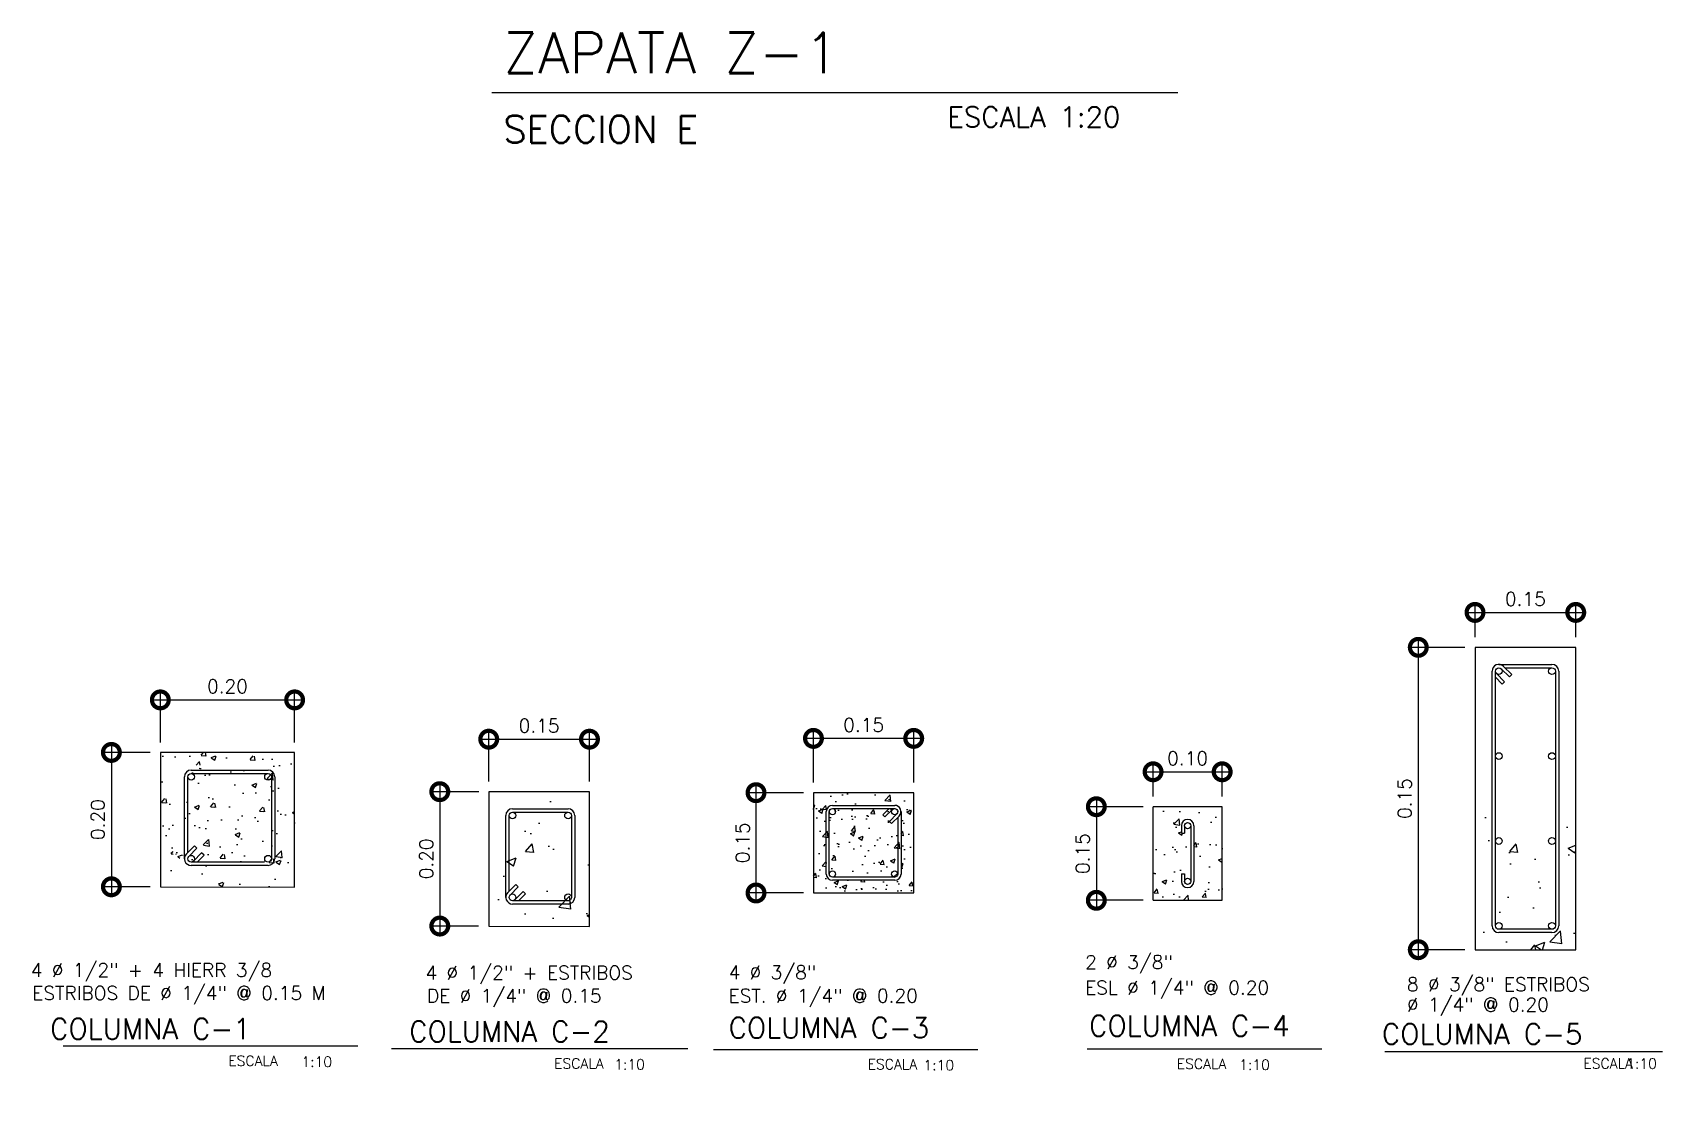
# Model space of a CAD drawing. Header units: inches. Extents: x -9 to 337, y -247 to 209.
# Drawn here: x 120.747 to 123.175, y -58.661 to -57.079 of the extents above; entities that cross this region are included whole.
import ezdxf

# ---------------------------------------------------------------- set-up
doc = ezdxf.new("R2010")
doc.units = ezdxf.units.IN
doc.header["$MEASUREMENT"] = 0
doc.header["$PDMODE"] = 34
doc.linetypes.add('HIDDEN2', pattern=[0.1875, 0.125, -0.0625])
for name, color, linetype in [('A_MUEBLES', 1, 'Continuous'), ('A_TEXTOS', 4, 'Continuous'), ('COL', 6, 'Continuous'), ('COTAS', 1, 'Continuous'), ('DE_COTAS', 1, 'Continuous'), ('DE_DETALLES', 4, 'Continuous'), ('DE_TEXTOS', 4, 'Continuous'), ('E_HATCH', 8, 'Continuous'), ('hatch', 167, 'Continuous')]:
    doc.layers.add(name, color=color, linetype=linetype)
doc.styles.add('NT_10', font='romans.shx', dxfattribs={"height": 0.0203})
doc.styles.add('NT_20', font='romans.shx', dxfattribs={"height": 0.0403})
doc.dimstyles.new('DD_10 G', dxfattribs={"dimtxt": 0.0203, "dimasz": 0.05, "dimexe": 0.015, "dimexo": 0.015, "dimgap": 0.01, "dimtad": 1, "dimzin": 0, "dimdsep": 46, "dimtxsty": 'NT_10', "dimblk": 'DOTSMALL', "dimcen": 0.09, "dimdle": 0.015, "dimclrd": 1, "dimclre": 1, "dimclrt": 2, "dimadec": 0, "dimazin": 0, "dimtfac": 1, "dimtofl": 0, "dimtmove": 2, "dimatfit": 3, "dimldrblk": 'COT2', "dimfxl": 1, "dimtolj": 1, "dimtzin": 0, "dimarcsym": 0})
pattern_1 = [(50, (-351.051536, 14.791045), (0.071726018, -0.0062752135), [0.0075, -0.0825]), (355, (-351.051536, 14.791045), (-0.013875133, 0.075219213), [0.006, -0.066]), (100.4514, (-351.04556, 14.79052), (0.057850938, 0.068943954), [0.006374019, -0.070114211]), (46.1842, (-351.05154, 14.811045), (0.106724105, -0.016551901), [0.01125, -0.12375]), (96.6356, (-351.04264, 14.80967), (0.09346627, 0.097411787), [0.00956103, -0.1051713]), (351.1842, (-351.05154, 14.81104), (0.093466195, 0.09741186), [0.009, -0.099]), (21, (-351.041536, 14.806045), (0.059690705, -0.040261889), [0.0075, -0.0825]), (326, (-351.041536, 14.806045), (0.024331533, 0.072515005), [0.006, -0.066]), (71.4514, (-351.03656, 14.80269), (0.084022263, 0.03225305), [0.006374019, -0.070114211]), (37.5, (-351.051536, 14.791045), (0.0012159855, 0.0332893854), [0, -0.0652, 0, -0.067, 0, -0.06625]), (7.5, (-351.051536, 14.791045), (0.0263069537, 0.0394411712), [0, -0.0382, 0, -0.0637, 0, -0.02525]), (327.5, (-351.073836, 14.791045), (0.0533822436, -0.0022554872), [0, -0.025, 0, -0.078, 0, -0.1035]), (317.5, (-351.083836, 14.791045), (0.058318617, 0.0100104982), [0, -0.0325, 0, -0.0518, 0, -0.0735])]
pattern_2 = [(50, (-276.84343, -152.68202), (0.143452037, -0.012550427), [0.015, -0.165]), (355, (-276.84343, -152.68202), (-0.027750267, 0.150438427), [0.012, -0.132]), (100.4514, (-276.83147, -152.68306), (0.115701876, 0.13788791), [0.01274804, -0.14022842]), (46.1842, (-276.84343, -152.64202), (0.21344821, -0.0331038), [0.0225, -0.2475]), (96.6356, (-276.82564, -152.64478), (0.18693254, 0.19482357), [0.01912206, -0.2103426]), (351.1842, (-276.84343, -152.64202), (0.18693239, 0.19482372), [0.018, -0.198]), (21, (-276.82343, -152.65202), (0.11938141, -0.080523778), [0.015, -0.165]), (326, (-276.82343, -152.65202), (0.048663066, 0.14503001), [0.012, -0.132]), (71.4514, (-276.81348, -152.65873), (0.168044526, 0.0645061), [0.01274804, -0.14022842]), (37.5, (-276.84343, -152.682017), (0.002431971, 0.066578771), [0, -0.1304, 0, -0.134, 0, -0.1325]), (7.5, (-276.84343, -152.68202), (0.052613907, 0.078882342), [0, -0.0764, 0, -0.1274, 0, -0.0505]), (327.5, (-276.88803, -152.682017), (0.106764487, -0.004510974), [0, -0.05, 0, -0.156, 0, -0.207]), (317.5, (-276.90803, -152.68202), (0.116637234, 0.020020996), [0, -0.065, 0, -0.1036, 0, -0.147])]

# ---------------------------------------------------------------- blocks, each defined once
blk = doc.blocks.new('_DotSmall')
at = {"color": 0, "linetype": 'ByBlock', "const_width": 0.5}
blk.add_lwpolyline([(-0.0625, 0, 1), (0.0625, 0, 1)], format="xyb", close=True, dxfattribs=at)
blk = doc.blocks.new('*D299')
at = {"layer": 'DE_COTAS', "color": 1, "lineweight": -2, "transparency": 16777216}
for p, q in [((120.9225, -58.1502), (120.8496, -58.1502)), ((120.8646, -58.1352), (120.8646, -58.3652)), ((120.9224, -58.3502), (120.8496, -58.3502))]:
    blk.add_line(p, q, dxfattribs=at)
at = {"layer": 'DEFPOINTS', "color": 0, "transparency": 16777216}
for p in [(120.9375, -58.1502), (120.8646, -58.3502), (120.9374, -58.3502)]:
    blk.add_point(p, dxfattribs=at)
at = {"layer": 'DE_COTAS', "color": 1, "lineweight": -2, "transparency": 16777216, "xscale": 0.05, "yscale": 0.05, "zscale": 0.05}
for p, rotation in [((120.8646, -58.1502), 90), ((120.8646, -58.3502), 270)]:
    blk.add_blockref('_DotSmall', p, dxfattribs=dict(at, rotation=rotation))
at = {"layer": 'DE_COTAS', "color": 2, "transparency": 16777216, "insert": (120.8444, -58.2502), "char_height": 0.0203, "attachment_point": 5, "rotation": 90, "style": 'NT_10'}
blk.add_mtext('\\A1;0.20', dxfattribs=at)
blk = doc.blocks.new('COT2')
at = {"color": 9, "linetype": 'ByBlock'}
blk.add_line((-0.5, -0.5), (0.5, 0.5), dxfattribs=at)
blk.add_line((-1.164, 0), (1.164, 0))
blk = doc.blocks.new('*D300')
at = {"layer": 'DE_COTAS', "color": 1, "lineweight": -2, "transparency": 16777216}
for p, q in [((120.9375, -58.1352), (120.9375, -58.057)), ((121.1375, -58.1352), (121.1375, -58.057)), ((120.9225, -58.072), (121.1525, -58.072))]:
    blk.add_line(p, q, dxfattribs=at)
at = {"layer": 'DEFPOINTS', "color": 0, "transparency": 16777216}
for p in [(121.1375, -58.072), (120.9375, -58.1502), (121.1375, -58.1502)]:
    blk.add_point(p, dxfattribs=at)
at = {"layer": 'DE_COTAS', "color": 1, "lineweight": -2, "transparency": 16777216, "xscale": 0.05, "yscale": 0.05, "zscale": 0.05, "rotation": 180}
blk.add_blockref('_DotSmall', (120.9375, -58.072), dxfattribs=at)
at = {"layer": 'DE_COTAS', "color": 1, "lineweight": -2, "transparency": 16777216, "xscale": 0.05, "yscale": 0.05, "zscale": 0.05}
blk.add_blockref('_DotSmall', (121.1375, -58.072), dxfattribs=at)
at = {"layer": 'DE_COTAS', "color": 2, "transparency": 16777216, "insert": (121.0375, -58.0519), "char_height": 0.0203, "attachment_point": 5, "style": 'NT_10'}
blk.add_mtext('\\A1;0.20', dxfattribs=at)
blk = doc.blocks.new('*D301')
at = {"layer": 'COTAS', "color": 1, "linetype": 'Continuous', "lineweight": -2, "transparency": 16777216}
for p, q in [((122.0745, -58.1293), (121.8952, -58.1293)), ((121.9102, -58.1951), (121.9102, -58.1143)), ((122.0595, -58.1951), (122.0595, -58.1143))]:
    blk.add_line(p, q, dxfattribs=at)
at = {"layer": 'DEFPOINTS', "color": 0, "linetype": 'Continuous', "transparency": 16777216}
for p in [(121.9102, -58.1293), (121.9102, -58.2101), (122.0595, -58.2101)]:
    blk.add_point(p, dxfattribs=at)
at = {"layer": 'COTAS', "color": 1, "linetype": 'Continuous', "lineweight": -2, "transparency": 16777216, "xscale": 0.05, "yscale": 0.05, "zscale": 0.05, "rotation": 180}
blk.add_blockref('_DotSmall', (121.9102, -58.1293), dxfattribs=at)
at = {"layer": 'COTAS', "color": 1, "linetype": 'Continuous', "lineweight": -2, "transparency": 16777216, "xscale": 0.05, "yscale": 0.05, "zscale": 0.05}
blk.add_blockref('_DotSmall', (122.0595, -58.1293), dxfattribs=at)
at = {"layer": 'COTAS', "color": 2, "linetype": 'Continuous', "transparency": 16777216, "insert": (121.9849, -58.1092), "char_height": 0.0203, "attachment_point": 5, "style": 'NT_10'}
blk.add_mtext('\\A1;0.15', dxfattribs=at)
blk = doc.blocks.new('*D302')
at = {"layer": 'COTAS', "color": 1, "linetype": 'Continuous', "lineweight": -2, "transparency": 16777216}
for p, q in [((121.8247, -58.3744), (121.8247, -58.1951)), ((121.8952, -58.2101), (121.8097, -58.2101)), ((121.8952, -58.3594), (121.8097, -58.3594))]:
    blk.add_line(p, q, dxfattribs=at)
at = {"layer": 'DEFPOINTS', "color": 0, "linetype": 'Continuous', "transparency": 16777216}
for p in [(121.8247, -58.2101), (121.9102, -58.2101), (121.9102, -58.3594)]:
    blk.add_point(p, dxfattribs=at)
at = {"layer": 'COTAS', "color": 1, "linetype": 'Continuous', "lineweight": -2, "transparency": 16777216, "xscale": 0.05, "yscale": 0.05, "zscale": 0.05}
for p, rotation in [((121.8247, -58.2101), 90), ((121.8247, -58.3594), 270)]:
    blk.add_blockref('_DotSmall', p, dxfattribs=dict(at, rotation=rotation))
at = {"layer": 'COTAS', "color": 2, "linetype": 'Continuous', "transparency": 16777216, "insert": (121.8046, -58.2847), "char_height": 0.0203, "attachment_point": 5, "rotation": 90, "style": 'NT_10'}
blk.add_mtext('\\A1;0.15', dxfattribs=at)
blk = doc.blocks.new('*D303')
at = {"layer": 'COTAS', "color": 1, "linetype": 'Continuous', "lineweight": -2, "transparency": 16777216}
for p, q in [((122.401, -58.231), (122.3165, -58.231)), ((122.3315, -58.216), (122.3315, -58.3853)), ((122.401, -58.3703), (122.3165, -58.3703))]:
    blk.add_line(p, q, dxfattribs=at)
at = {"layer": 'DEFPOINTS', "color": 0, "linetype": 'Continuous', "transparency": 16777216}
for p in [(122.416, -58.231), (122.3315, -58.3703), (122.416, -58.3703)]:
    blk.add_point(p, dxfattribs=at)
at = {"layer": 'COTAS', "color": 1, "linetype": 'Continuous', "lineweight": -2, "transparency": 16777216, "xscale": 0.05, "yscale": 0.05, "zscale": 0.05}
for p, rotation in [((122.3315, -58.231), 90), ((122.3315, -58.3703), 270)]:
    blk.add_blockref('_DotSmall', p, dxfattribs=dict(at, rotation=rotation))
at = {"layer": 'COTAS', "color": 2, "linetype": 'Continuous', "transparency": 16777216, "insert": (122.3113, -58.3007), "char_height": 0.0203, "attachment_point": 5, "rotation": 90, "style": 'NT_10'}
blk.add_mtext('\\A1;0.15', dxfattribs=at)
blk = doc.blocks.new('*D304')
at = {"layer": 'COTAS', "color": 1, "linetype": 'Continuous', "lineweight": -2, "transparency": 16777216}
for p, q in [((122.401, -58.179), (122.5339, -58.179)), ((122.416, -58.216), (122.416, -58.164)), ((122.5189, -58.216), (122.5189, -58.164))]:
    blk.add_line(p, q, dxfattribs=at)
at = {"layer": 'DEFPOINTS', "color": 0, "linetype": 'Continuous', "transparency": 16777216}
for p in [(122.5189, -58.179), (122.416, -58.231), (122.5189, -58.231)]:
    blk.add_point(p, dxfattribs=at)
at = {"layer": 'COTAS', "color": 1, "linetype": 'Continuous', "lineweight": -2, "transparency": 16777216, "xscale": 0.05, "yscale": 0.05, "zscale": 0.05, "rotation": 180}
blk.add_blockref('_DotSmall', (122.416, -58.179), dxfattribs=at)
at = {"layer": 'COTAS', "color": 1, "linetype": 'Continuous', "lineweight": -2, "transparency": 16777216, "xscale": 0.05, "yscale": 0.05, "zscale": 0.05}
blk.add_blockref('_DotSmall', (122.5189, -58.179), dxfattribs=at)
at = {"layer": 'COTAS', "color": 2, "linetype": 'Continuous', "transparency": 16777216, "insert": (122.4674, -58.1588), "char_height": 0.0203, "attachment_point": 5, "style": 'NT_10'}
blk.add_mtext('\\A1;0.10', dxfattribs=at)
blk = doc.blocks.new('*D311')
at = {"layer": 'DE_COTAS', "color": 1, "lineweight": -2, "transparency": 16777216}
for p, q in [((121.3537, -58.1936), (121.3537, -58.4236)), ((121.4116, -58.2086), (121.3387, -58.2086)), ((121.4115, -58.4086), (121.3387, -58.4086))]:
    blk.add_line(p, q, dxfattribs=at)
at = {"layer": 'DEFPOINTS', "color": 0, "transparency": 16777216}
for p in [(121.4266, -58.2086), (121.3537, -58.4086), (121.4265, -58.4086)]:
    blk.add_point(p, dxfattribs=at)
at = {"layer": 'DE_COTAS', "color": 1, "lineweight": -2, "transparency": 16777216, "xscale": 0.05, "yscale": 0.05, "zscale": 0.05}
for p, rotation in [((121.3537, -58.2086), 90), ((121.3537, -58.4086), 270)]:
    blk.add_blockref('_DotSmall', p, dxfattribs=dict(at, rotation=rotation))
at = {"layer": 'DE_COTAS', "color": 2, "transparency": 16777216, "insert": (121.3335, -58.3086), "char_height": 0.0203, "attachment_point": 5, "rotation": 90, "style": 'NT_10'}
blk.add_mtext('\\A1;0.20', dxfattribs=at)
blk = doc.blocks.new('*D312')
at = {"layer": 'DE_COTAS', "color": 1, "lineweight": -2, "transparency": 16777216}
for p, q in [((121.4116, -58.1305), (121.5916, -58.1305)), ((121.4266, -58.1936), (121.4266, -58.1155)), ((121.5766, -58.1936), (121.5766, -58.1155))]:
    blk.add_line(p, q, dxfattribs=at)
at = {"layer": 'DEFPOINTS', "color": 0, "transparency": 16777216}
for p in [(121.5766, -58.1305), (121.4266, -58.2086), (121.5766, -58.2086)]:
    blk.add_point(p, dxfattribs=at)
at = {"layer": 'DE_COTAS', "color": 1, "lineweight": -2, "transparency": 16777216, "xscale": 0.05, "yscale": 0.05, "zscale": 0.05, "rotation": 180}
blk.add_blockref('_DotSmall', (121.4266, -58.1305), dxfattribs=at)
at = {"layer": 'DE_COTAS', "color": 1, "lineweight": -2, "transparency": 16777216, "xscale": 0.05, "yscale": 0.05, "zscale": 0.05}
blk.add_blockref('_DotSmall', (121.5766, -58.1305), dxfattribs=at)
at = {"layer": 'DE_COTAS', "color": 2, "transparency": 16777216, "insert": (121.5016, -58.1103), "char_height": 0.0203, "attachment_point": 5, "style": 'NT_10'}
blk.add_mtext('\\A1;0.15', dxfattribs=at)
blk = doc.blocks.new('*D318')
at = {"layer": 'COTAS', "color": 1, "linetype": 'Continuous', "lineweight": -2, "transparency": 16777216}
for p, q in [((122.8955, -57.9788), (122.8955, -57.9268)), ((123.0455, -57.9788), (123.0455, -57.9268)), ((122.8805, -57.9418), (123.0605, -57.9418))]:
    blk.add_line(p, q, dxfattribs=at)
at = {"layer": 'DEFPOINTS', "color": 0, "linetype": 'Continuous', "transparency": 16777216}
for p in [(123.0455, -57.9418), (122.8955, -57.9938), (123.0455, -57.9938)]:
    blk.add_point(p, dxfattribs=at)
at = {"layer": 'COTAS', "color": 1, "linetype": 'Continuous', "lineweight": -2, "transparency": 16777216, "xscale": 0.05, "yscale": 0.05, "zscale": 0.05, "rotation": 180}
blk.add_blockref('_DotSmall', (122.8955, -57.9418), dxfattribs=at)
at = {"layer": 'COTAS', "color": 1, "linetype": 'Continuous', "lineweight": -2, "transparency": 16777216, "xscale": 0.05, "yscale": 0.05, "zscale": 0.05}
blk.add_blockref('_DotSmall', (123.0455, -57.9418), dxfattribs=at)
at = {"layer": 'COTAS', "color": 2, "linetype": 'Continuous', "transparency": 16777216, "insert": (122.9705, -57.9217), "char_height": 0.0203, "attachment_point": 5, "style": 'NT_10'}
blk.add_mtext('\\A1;0.15', dxfattribs=at)
blk = doc.blocks.new('*D319')
at = {"layer": 'COTAS', "color": 1, "linetype": 'Continuous', "lineweight": -2, "transparency": 16777216}
for p, q in [((122.811, -57.9788), (122.811, -58.4588)), ((122.8805, -57.9938), (122.796, -57.9938)), ((122.8805, -58.4438), (122.796, -58.4438))]:
    blk.add_line(p, q, dxfattribs=at)
at = {"layer": 'DEFPOINTS', "color": 0, "linetype": 'Continuous', "transparency": 16777216}
for p in [(122.8955, -57.9938), (122.811, -58.4438), (122.8955, -58.4438)]:
    blk.add_point(p, dxfattribs=at)
at = {"layer": 'COTAS', "color": 1, "linetype": 'Continuous', "lineweight": -2, "transparency": 16777216, "xscale": 0.05, "yscale": 0.05, "zscale": 0.05}
for p, rotation in [((122.811, -57.9938), 90), ((122.811, -58.4438), 270)]:
    blk.add_blockref('_DotSmall', p, dxfattribs=dict(at, rotation=rotation))
at = {"layer": 'COTAS', "color": 2, "linetype": 'Continuous', "transparency": 16777216, "insert": (122.7908, -58.2188), "char_height": 0.0203, "attachment_point": 5, "rotation": 90, "style": 'NT_10'}
blk.add_mtext('\\A1;0.15', dxfattribs=at)

msp = doc.modelspace()

# ---------------------------------------------------------------- hatches: boundary and pattern name
at = {"layer": 'E_HATCH', "linetype": 'Continuous'}
h = msp.add_hatch(dxfattribs=at)
h.set_pattern_fill('AR-CONC', color=256, scale=0.02, style=0)
h.set_pattern_definition([(50, (-277.41125, -151.42837), (0.143452037, -0.012550427), [0.015, -0.165]), (355, (-277.41125, -151.42837), (-0.027750267, 0.150438427), [0.012, -0.132]), (100.4514, (-277.3993, -151.42941), (0.115701876, 0.13788791), [0.01274804, -0.14022842]), (46.1842, (-277.41125, -151.38837), (0.21344821, -0.0331038), [0.0225, -0.2475]), (96.6356, (-277.39346, -151.39112), (0.18693254, 0.19482357), [0.01912206, -0.2103426]), (351.1842, (-277.41125, -151.38837), (0.18693239, 0.19482372), [0.018, -0.198]), (21, (-277.39125, -151.39837), (0.11938141, -0.080523778), [0.015, -0.165]), (326, (-277.39125, -151.39837), (0.048663066, 0.14503001), [0.012, -0.132]), (71.4514, (-277.3813, -151.40508), (0.168044526, 0.0645061), [0.01274804, -0.14022842]), (37.5, (-277.41125, -151.428366), (0.002431971, 0.066578771), [0, -0.1304, 0, -0.134, 0, -0.1325]), (7.5, (-277.41125, -151.428366), (0.052613907, 0.078882342), [0, -0.0764, 0, -0.1274, 0, -0.0505]), (327.5, (-277.45585, -151.428366), (0.106764487, -0.004510974), [0, -0.05, 0, -0.156, 0, -0.207]), (317.5, (-277.47585, -151.42837), (0.116637234, 0.020020996), [0, -0.065, 0, -0.1036, 0, -0.147])])
h.paths.add_polyline_path([(121.5766, -58.4092), (121.5766, -58.2086), (121.4266, -58.2086), (121.4266, -58.4086)])
h = msp.add_hatch(dxfattribs=at)
h.set_pattern_fill('AR-CONC', color=256, scale=0.02, style=0)
h.set_pattern_definition(pattern_2)
h.paths.add_polyline_path([(123.0455, -58.2438), (122.8955, -58.2438), (122.8955, -58.4438), (123.0455, -58.4438)])
h.paths.add_polyline_path([(123.0201, -58.2792), (123.0201, -58.4084, -0.414214), (123.0101, -58.4184), (122.9309, -58.4184, -0.414214), (122.9209, -58.4084), (122.9209, -58.2792, -0.414214), (122.9309, -58.2692), (123.0101, -58.2692, -0.414214)], flags=16)
h.paths.add_polyline_path([(123.0151, -58.2792), (123.0151, -58.4084, -0.414214), (123.0101, -58.4134), (122.9309, -58.4134, -0.414214), (122.9259, -58.4084), (122.9259, -58.2792, -0.668179), (122.9344, -58.2757), (122.9466, -58.2878), (122.9501, -58.2843), (122.94, -58.2742), (123.0101, -58.2742, -0.414214)], flags=0)
h.paths.add_polyline_path([(123.0151, -58.2792, -1), (123.0051, -58.2792, -0.414214), (123.0101, -58.2742), (122.94, -58.2742), (122.9501, -58.2843), (122.9466, -58.2878), (122.9344, -58.2757, -0.198912), (122.9359, -58.2792, -0.668179), (122.9274, -58.2828), (122.9395, -58.2949), (122.936, -58.2984), (122.9259, -58.2884), (122.9259, -58.4084, -1), (122.9359, -58.4084, -0.414214), (122.9309, -58.4134), (123.0101, -58.4134, -0.414214), (123.0051, -58.4084, -1), (123.0151, -58.4084)], flags=0)
h = msp.add_hatch(dxfattribs=at)
h.set_pattern_fill('AR-CONC', color=256, scale=0.02, style=0)
h.set_pattern_definition(pattern_2)
h.paths.add_polyline_path([(123.0151, -58.2792, -1), (123.0051, -58.2792, -0.414214), (123.0101, -58.2742), (122.94, -58.2742), (122.9501, -58.2843), (122.9466, -58.2878), (122.9344, -58.2757, -0.198912), (122.9359, -58.2792, -0.668179), (122.9274, -58.2828), (122.9395, -58.2949), (122.936, -58.2984), (122.9259, -58.2884), (122.9259, -58.4084, -1), (122.9359, -58.4084, -0.414214), (122.9309, -58.4134), (123.0101, -58.4134, -0.414214), (123.0051, -58.4084, -1), (123.0151, -58.4084)])
at = {"layer": 'hatch', "linetype": 'HIDDEN2'}
h = msp.add_hatch(dxfattribs=at)
h.set_pattern_fill('AR-CONC', color=256, scale=0.0004, style=0)
h.set_pattern_definition([(50, (41.736946, -249.19374), (0.072873868, -0.006375634), [0.00762, -0.08382]), (355, (41.736946, -249.19374), (-0.01409713, 0.076422657), [0.006096, -0.067056]), (100.451, (41.74302, -249.19427), (0.058777, 0.070046675), [0.006476, -0.071236]), (46.1842, (41.73695, -249.17342), (0.108431616, -0.01681693), [0.01143, -0.12573]), (96.6356, (41.74598, -249.17482), (0.094961694, 0.09897022), [0.009714, -0.106854]), (351.184, (41.73695, -249.17342), (0.09496184, 0.09897005), [0.009144, -0.100584]), (21, (41.747106, -249.1785), (0.060645952, -0.040906207), [0.00762, -0.08382]), (326, (41.747106, -249.1785), (0.02472081, 0.073675186), [0.006096, -0.067056]), (71.4514, (41.75216, -249.18191), (0.085366596, 0.032769143), [0.006476, -0.071236]), (37.5, (41.736946, -249.19374), (0.0012354413, 0.0338220155), [0, -0.0662432, 0, -0.068072, 0, -0.06731]), (7.5, (41.736946, -249.19374), (0.026727865, 0.04007223), [0, -0.0388112, 0, -0.0647192, 0, -0.025654]), (327.5, (41.71429, -249.19374), (0.054236238, -0.0022914976), [0, -0.0254, 0, -0.079248, 0, -0.105156]), (317.5, (41.70413, -249.19374), (0.059251673, 0.010170596), [0, -0.03302, 0, -0.0526288, 0, -0.074676])])
h.paths.add_polyline_path([(120.9375, -58.1502), (120.9375, -58.3495), (121.1375, -58.3501), (121.1375, -58.1508)])
edge = h.paths.add_edge_path(flags=16)
edge.add_arc((121.0586, -58.1784), 0.00929, 0, 90, ccw=False)
edge.add_line((121.0679, -58.1784), (121.0679, -58.3212))
edge.add_arc((121.0586, -58.3212), 0.00929, 270, 360, ccw=False)
edge.add_line((121.0586, -58.3305), (120.9657, -58.3305))
edge.add_arc((120.9657, -58.3212), 0.00929, 180, 270, ccw=False)
edge.add_line((120.9565, -58.3212), (120.9565, -58.1784))
edge.add_arc((120.9657, -58.1784), 0.00929, 90, 180, ccw=False)
edge.add_line((120.9657, -58.1691), (121.0586, -58.1691))
edge = h.paths.add_edge_path(flags=0)
edge.add_arc((121.0586, -58.1784), 0.00464, 0, 90, ccw=False)
edge.add_line((121.0632, -58.1784), (121.0632, -58.3212))
edge.add_arc((121.0586, -58.3212), 0.00464, 270, 360, ccw=False)
edge.add_line((121.0586, -58.3259), (120.9657, -58.3259))
edge.add_arc((120.9657, -58.3212), 0.00464, 180, 270, ccw=False)
edge.add_arc((120.9657, -58.3212), 0.00464, 135, 180, ccw=False)
edge.add_line((120.9625, -58.318), (120.9737, -58.3067))
edge.add_line((120.9737, -58.3067), (120.9705, -58.3034))
edge.add_line((120.9705, -58.3034), (120.9611, -58.3127))
edge.add_line((120.9611, -58.3127), (120.9611, -58.1784))
edge.add_arc((120.9657, -58.1784), 0.00464, 90, 180, ccw=False)
edge.add_line((120.9657, -58.1737), (121.0586, -58.1737))
at = {"layer": 'hatch'}
h = msp.add_hatch(dxfattribs=at)
h.set_pattern_fill('AR-CONC', color=256, scale=0.01, style=0)
h.set_pattern_definition(pattern_1)
h.paths.add_polyline_path([(121.9102, -58.2101), (121.9102, -58.3594), (122.0595, -58.3594), (122.0595, -58.2101)])
h.paths.add_polyline_path([(122.0313, -58.229, -0.414214), (122.0406, -58.2383), (122.0406, -58.3312, -0.414214), (122.0313, -58.3404), (121.9385, -58.3404, -0.414214), (121.9292, -58.3312), (121.9292, -58.2383, -0.414214), (121.9385, -58.229)], flags=16)
h.paths.add_polyline_path([(122.0313, -58.2337, -0.414214), (122.0359, -58.2383, -0.198912), (122.0346, -58.2416), (122.0233, -58.2529), (122.0266, -58.2562), (122.0359, -58.2468), (122.0359, -58.3312, -0.414214), (122.0313, -58.3358), (121.9385, -58.3358, -0.414214), (121.9338, -58.3312), (121.9338, -58.2383, -0.414214), (121.9385, -58.2337)], flags=0)
h.paths.add_polyline_path([(121.9385, -58.2337, -0.414214), (121.9431, -58.2383, -1), (121.9338, -58.2383), (121.9338, -58.3312, -1), (121.9431, -58.3312, -0.414214), (121.9385, -58.3358), (122.0313, -58.3358, -0.414214), (122.0267, -58.3312, -1), (122.0359, -58.3312), (122.0359, -58.2468), (122.0266, -58.2562), (122.0233, -58.2529), (122.0346, -58.2416, -0.668179), (122.0267, -58.2383, -0.198912), (122.028, -58.235), (122.0167, -58.2463), (122.0134, -58.243), (122.0228, -58.2337)], flags=0)
h = msp.add_hatch(dxfattribs=at)
h.set_pattern_fill('AR-CONC', color=256, scale=0.01, style=0)
h.set_pattern_definition([(50, (-350.398313, 13.726147), (0.071726018, -0.0062752135), [0.0075, -0.0825]), (355, (-350.39831, 13.72615), (-0.013875133, 0.075219213), [0.006, -0.066]), (100.4514, (-350.392336, 13.725624), (0.057850938, 0.068943954), [0.006374019, -0.070114211]), (46.1842, (-350.39831, 13.74615), (0.106724105, -0.016551901), [0.01125, -0.12375]), (96.6356, (-350.38942, 13.74477), (0.09346627, 0.097411787), [0.00956103, -0.1051713]), (351.1842, (-350.39831, 13.74615), (0.093466195, 0.09741186), [0.009, -0.099]), (21, (-350.388313, 13.741147), (0.059690705, -0.040261889), [0.0075, -0.0825]), (326, (-350.38831, 13.74115), (0.024331533, 0.072515005), [0.006, -0.066]), (71.4514, (-350.38334, 13.73779), (0.084022263, 0.03225305), [0.006374019, -0.070114211]), (37.5, (-350.398313, 13.726147), (0.0012159855, 0.0332893854), [0, -0.0652, 0, -0.067, 0, -0.06625]), (7.5, (-350.398313, 13.726147), (0.0263069537, 0.0394411712), [0, -0.0382, 0, -0.0637, 0, -0.02525]), (327.5, (-350.420613, 13.726147), (0.0533822436, -0.0022554872), [0, -0.025, 0, -0.078, 0, -0.1035]), (317.5, (-350.430613, 13.726147), (0.058318617, 0.0100104982), [0, -0.0325, 0, -0.0518, 0, -0.0735])])
h.paths.add_polyline_path([(122.0595, -58.3594), (122.0595, -58.2101), (121.9102, -58.2101), (121.9102, -58.3594)])
h.paths.add_polyline_path([(122.6892, -59.3961, -0.414214), (122.6845, -59.4007), (122.5917, -59.4007, -0.414214), (122.587, -59.3961), (122.587, -59.3032, -0.570568), (122.5939, -59.2991), (122.5919, -59.298), (122.6732, -59.3428, -0.273425), (122.6756, -59.3468, -1), (122.6664, -59.3468, -0.570568), (122.6732, -59.3428), (122.5939, -59.2991, -0.273425), (122.5963, -59.3032, -1), (122.587, -59.3032), (122.587, -59.3961, -1), (122.5963, -59.3961, -0.414214), (122.5917, -59.4007), (122.6845, -59.4007, -0.414214), (122.6799, -59.3961, -1)], flags=17)
h.paths.add_polyline_path([(122.6732, -59.3428, -0.273425), (122.6756, -59.3468, -1), (122.6664, -59.3468, -0.333775), (122.6697, -59.3424), (122.6544, -59.3468), (122.6531, -59.3424), (122.6658, -59.3387), (122.5939, -59.2991, -0.273425), (122.5963, -59.3032, -1), (122.587, -59.3032), (122.587, -59.3961, -1), (122.5963, -59.3961, -0.414214), (122.5917, -59.4007), (122.6845, -59.4007, -0.414214), (122.6799, -59.3961, -1), (122.6892, -59.3961, -0.414214), (122.6845, -59.4007), (122.5917, -59.4007, -0.414214), (122.587, -59.3961), (122.587, -59.3032, -0.570568), (122.5939, -59.2991), (122.5919, -59.298)], flags=17)
h = msp.add_hatch(dxfattribs=at)
h.set_pattern_fill('AR-CONC', color=256, scale=0.01, style=0)
h.set_pattern_definition([(50, (-351.46168, 14.774174), (0.071726018, -0.0062752135), [0.0075, -0.0825]), (355, (-351.46168, 14.774174), (-0.013875133, 0.075219213), [0.006, -0.066]), (100.4514, (-351.455704, 14.77365), (0.057850938, 0.068943954), [0.006374019, -0.070114211]), (46.1842, (-351.46168, 14.79417), (0.106724105, -0.016551901), [0.01125, -0.12375]), (96.6356, (-351.45279, 14.79279), (0.09346627, 0.097411787), [0.00956103, -0.1051713]), (351.1842, (-351.46168, 14.79417), (0.093466195, 0.09741186), [0.009, -0.099]), (21, (-351.45168, 14.789174), (0.059690705, -0.040261889), [0.0075, -0.0825]), (326, (-351.45168, 14.789174), (0.024331533, 0.072515005), [0.006, -0.066]), (71.4514, (-351.44671, 14.78582), (0.084022263, 0.03225305), [0.006374019, -0.070114211]), (37.5, (-351.461681, 14.774174), (0.0012159855, 0.0332893854), [0, -0.0652, 0, -0.067, 0, -0.06625]), (7.5, (-351.46168, 14.774174), (0.0263069537, 0.0394411712), [0, -0.0382, 0, -0.0637, 0, -0.02525]), (327.5, (-351.483981, 14.774174), (0.0533822436, -0.0022554872), [0, -0.025, 0, -0.078, 0, -0.1035]), (317.5, (-351.49398, 14.774174), (0.058318617, 0.0100104982), [0, -0.0325, 0, -0.0518, 0, -0.0735])])
h.paths.add_polyline_path([(122.5189, -58.231), (122.416, -58.231), (122.416, -58.3703), (122.5189, -58.3703)])
h.paths.add_polyline_path([(122.4767, -58.3421, -1), (122.4581, -58.3421), (122.4581, -58.3309), (122.4628, -58.3309), (122.4628, -58.3421, -1), (122.4721, -58.3421), (122.4721, -58.2592, -1), (122.4628, -58.2592), (122.4628, -58.2704), (122.4581, -58.2704), (122.4581, -58.2592, -1), (122.4767, -58.2592)], flags=16)
h = msp.add_hatch(dxfattribs=at)
h.set_pattern_fill('AR-CONC', color=256, scale=0.01, style=0)
h.set_pattern_definition(pattern_1)
h.paths.add_polyline_path([(121.9385, -58.2337, -0.414214), (121.9431, -58.2383, -1), (121.9338, -58.2383), (121.9338, -58.3312, -1), (121.9431, -58.3312, -0.414214), (121.9385, -58.3358), (122.0313, -58.3358, -0.414214), (122.0267, -58.3312, -1), (122.0359, -58.3312), (122.0359, -58.2468), (122.0266, -58.2562), (122.0233, -58.2529), (122.0346, -58.2416, -0.668179), (122.0267, -58.2383, -0.198912), (122.028, -58.235), (122.0167, -58.2463), (122.0134, -58.243), (122.0228, -58.2337)])

# ---------------------------------------------------------------- linework, layer by layer
at = {"layer": 'A_MUEBLES', "color": 1}
msp.add_line((121.4312, -57.1682), (122.3688, -57.1682), dxfattribs=at)
at = {"layer": 'A_MUEBLES', "color": 6, "linetype": 'Continuous'}
msp.add_line((122.1029, -57.1682), (122.4531, -57.1682), dxfattribs=at)
at = {"layer": 'COL', "color": 4}
for p, q in [((122.0595, -58.2101), (121.9102, -58.2101)), ((121.9102, -58.2101), (121.9102, -58.3594)), ((122.0595, -58.3594), (122.0595, -58.2101)), ((122.416, -58.3703), (122.416, -58.231)), ((122.5189, -58.231), (122.416, -58.231)), ((122.5189, -58.3703), (122.5189, -58.231)), ((121.9102, -58.3594), (122.0595, -58.3594)), ((122.416, -58.3703), (122.5189, -58.3703))]:
    msp.add_line(p, q, dxfattribs=at)
at = {"layer": 'COL', "color": 1}
for p, q in [((121.9385, -58.229), (122.0313, -58.229)), ((121.9292, -58.3312), (121.9292, -58.2383)), ((121.9338, -58.3312), (121.9338, -58.2383)), ((121.9385, -58.2337), (122.0313, -58.2337)), ((122.0228, -58.2337), (122.0134, -58.243)), ((122.0134, -58.243), (122.0167, -58.2463)), ((122.028, -58.235), (122.0167, -58.2463)), ((122.0346, -58.2416), (122.0233, -58.2529)), ((122.0233, -58.2529), (122.0266, -58.2562)), ((122.0379, -58.2449), (122.0266, -58.2562)), ((122.0359, -58.2468), (122.0359, -58.3312)), ((122.0406, -58.2383), (122.0406, -58.3312)), ((122.4581, -58.2592), (122.4581, -58.2704)), ((122.4581, -58.2704), (122.4628, -58.2704)), ((122.4628, -58.2592), (122.4628, -58.2704)), ((122.4721, -58.2592), (122.4721, -58.3421)), ((122.4767, -58.2592), (122.4767, -58.3421)), ((122.0313, -58.3358), (121.9385, -58.3358)), ((122.0313, -58.3404), (121.9385, -58.3404)), ((122.4581, -58.3309), (122.4581, -58.3421)), ((122.4581, -58.3309), (122.4628, -58.3309)), ((122.4628, -58.3309), (122.4628, -58.3421))]:
    msp.add_line(p, q, dxfattribs=at)
at = {"layer": 'COL', "color": 3}
for centre in [(121.9385, -58.2383), (122.0313, -58.2383), (122.4674, -58.2592), (121.9385, -58.3312), (122.0313, -58.3312), (122.4674, -58.3421)]:
    msp.add_circle(centre, 0.00464, dxfattribs=at)
at = {"layer": 'COL', "color": 1}
for centre, start, end in [((121.9385, -58.2383), 90, 180), ((122.0313, -58.2383), 315, 90), ((122.4674, -58.2592), 0, 180), ((121.9385, -58.3312), 180, 270), ((122.0313, -58.3312), 270, 0), ((122.4674, -58.3421), 180, 0)]:
    msp.add_arc(centre, 0.00929, start, end, dxfattribs=at)
at = {"layer": 'DE_DETALLES', "color": 1}
for p, q in [((122.9209, -58.4084), (122.9209, -58.0292)), ((122.9259, -58.4084), (122.9259, -58.0292)), ((122.9274, -58.0328), (122.9395, -58.0449)), ((122.9309, -58.0192), (123.0101, -58.0192)), ((122.9344, -58.0257), (122.9466, -58.0378)), ((122.938, -58.0222), (122.9501, -58.0343)), ((122.94, -58.0242), (123.0101, -58.0242)), ((122.9466, -58.0378), (122.9501, -58.0343)), ((123.0151, -58.0292), (123.0151, -58.4084)), ((123.0201, -58.0292), (123.0201, -58.4084)), ((122.9259, -58.0384), (122.936, -58.0484)), ((122.936, -58.0484), (122.9395, -58.0449)), ((120.9834, -58.1765), (121.0979, -58.1765)), ((120.9834, -58.1815), (121.098, -58.1815)), ((120.9734, -58.3084), (120.9734, -58.1865)), ((120.9784, -58.2993), (120.9784, -58.1865)), ((121.1029, -58.1865), (121.1029, -58.3084)), ((121.1079, -58.1865), (121.1079, -58.3084)), ((121.452, -58.3659), (121.452, -58.244)), ((121.457, -58.3568), (121.457, -58.244)), ((121.462, -58.234), (121.5447, -58.234)), ((121.462, -58.239), (121.5447, -58.239)), ((121.5497, -58.244), (121.5497, -58.3659)), ((121.5547, -58.244), (121.5547, -58.3659)), ((120.9763, -58.3013), (120.9884, -58.2892)), ((120.9798, -58.3049), (120.992, -58.2927)), ((120.9869, -58.312), (120.999, -58.2998)), ((120.992, -58.2927), (120.9884, -58.2892)), ((120.9925, -58.3134), (121.0026, -58.3033)), ((121.0026, -58.3033), (120.999, -58.2998)), ((121.0927, -58.3134), (120.9834, -58.3134)), ((121.0979, -58.3184), (120.9834, -58.3184)), ((121.4549, -58.3588), (121.4671, -58.3467)), ((121.4585, -58.3624), (121.4706, -58.3502)), ((121.4706, -58.3502), (121.4671, -58.3467)), ((121.5474, -58.3709), (121.462, -58.3709)), ((121.548, -58.3759), (121.462, -58.3759)), ((121.4655, -58.3695), (121.4777, -58.3573)), ((121.4711, -58.3709), (121.4812, -58.3608)), ((121.4812, -58.3608), (121.4777, -58.3573)), ((123.0101, -58.4134), (122.9309, -58.4134)), ((123.0101, -58.4184), (122.9309, -58.4184))]:
    msp.add_line(p, q, dxfattribs=at)
at = {"layer": 'DE_DETALLES', "color": 4}
for points in [[(122.8955, -57.9938), (122.8955, -58.4438), (123.0455, -58.4438), (123.0455, -57.9938)], [(120.9375, -58.3502), (121.1375, -58.3508), (121.1375, -58.1502), (120.9375, -58.1502)], [(121.4266, -58.4086), (121.5766, -58.4092), (121.5766, -58.2086), (121.4266, -58.2086)]]:
    msp.add_lwpolyline(points, close=True, dxfattribs=at)
at = {"layer": 'DE_DETALLES', "color": 2}
for centre in [(122.9309, -58.0292), (123.0101, -58.0292), (122.9309, -58.1556), (123.0101, -58.1556), (120.9834, -58.1865), (121.0979, -58.1865), (121.462, -58.244), (121.5447, -58.244), (122.9309, -58.282), (123.0101, -58.282), (120.9834, -58.3084), (121.0979, -58.3084), (121.462, -58.3659), (121.5447, -58.3659), (122.9309, -58.4084), (123.0101, -58.4084)]:
    msp.add_circle(centre, 0.005, dxfattribs=at)
at = {"layer": 'DE_DETALLES', "color": 1}
for centre, start, end in [((122.9309, -58.0292), 45, 180), ((123.0101, -58.0292), 0, 90), ((120.9834, -58.1865), 90, 180), ((121.0979, -58.1865), 0, 90), ((121.462, -58.244), 90, 180), ((121.5447, -58.244), 0, 90), ((120.9834, -58.3084), 135, 270), ((121.0979, -58.3084), 270, 0), ((121.462, -58.3659), 135, 270), ((121.5447, -58.3659), 270, 0), ((122.9309, -58.4084), 180, 270), ((123.0101, -58.4084), 270, 0)]:
    msp.add_arc(centre, 0.01, start, end, dxfattribs=at)
at = {"layer": 'DE_TEXTOS', "color": 1}
for p, q in [((120.7927, -58.5871), (121.1485, -58.5871)), ((121.2818, -58.591), (121.7232, -58.591)), ((121.7612, -58.5921), (122.088, -58.5921)), ((122.318, -58.5915), (122.561, -58.5915)), ((122.7614, -58.5951), (123.155, -58.5951))]:
    msp.add_line(p, q, dxfattribs=at)
at = {"layer": 'DE_TEXTOS', "color": 6, "linetype": 'ByBlock'}
for p, q in [((121.1368, -58.5871), (121.2316, -58.5871)), ((121.5273, -58.591), (121.7169, -58.591)), ((122.088, -58.5921), (122.1552, -58.5921)), ((122.5183, -58.5915), (122.6672, -58.5915)), ((123.0601, -58.5951), (123.1746, -58.5951))]:
    msp.add_line(p, q, dxfattribs=at)

# ---------------------------------------------------------------- texts
at = {"layer": 'A_TEXTOS', "color": 5, "style": 'NT_20'}
msp.add_text('ZAPATA Z-1', height=0.06045, dxfattribs=at).set_placement((121.4483, -57.1393))
at = {"layer": 'A_TEXTOS', "color": 4, "style": 'NT_20'}
msp.add_text('SECCION E', height=0.0403, dxfattribs=at).set_placement((121.4483, -57.2428))
at = {"layer": 'A_TEXTOS', "color": 1, "style": 'NT_20'}
msp.add_text('ESCALA 1:20', height=0.030225, dxfattribs=at).set_placement((122.1096, -57.2194))
at = {"layer": 'COL', "color": 4, "linetype": 'ByBlock', "style": 'NT_10'}
for s, p in [('2 %%C 3/8" ', (122.3148, -58.4725)), ('4 %%C 3/8" ', (121.7838, -58.4877)), ('ESL %%C 1/4" @ 0.20', (122.3148, -58.5104)), ('EST. %%C 1/4" @ 0.20', (121.7838, -58.5226))]:
    msp.add_text(s, height=0.0203, dxfattribs=at).set_placement(p)
at = {"layer": 'COL', "color": 6, "linetype": 'ByBlock', "style": 'NT_10'}
for s, p in [('COLUMNA C-3', (121.7838, -58.5752)), ('COLUMNA C-4', (122.3207, -58.5724))]:
    msp.add_text(s, height=0.03045, dxfattribs=at).set_placement(p)
at = {"layer": 'DE_TEXTOS', "color": 4, "linetype": 'ByBlock', "style": 'NT_10'}
for s, p in [('4 %%C 1/2" + 4 HIERR 3/8', (120.7446, -58.4843)), ('4 %%C 1/2" + ESTRIBOS', (121.3324, -58.4883)), ('ESTRIBOS DE %%C 1/4" @ 0.15 M', (120.7468, -58.5186)), ('8 %%C 3/8" ESTRIBOS ', (122.7941, -58.5054)), ('DE %%C 1/4" @ 0.15', (121.3346, -58.5226)), ('%%C 1/4" @ 0.20', (122.7941, -58.5356))]:
    msp.add_text(s, height=0.0203, dxfattribs=at).set_placement(p)
at = {"layer": 'DE_TEXTOS', "color": 6, "linetype": 'ByBlock', "style": 'NT_10'}
for s, p in [('COLUMNA C-1', (120.7733, -58.5768)), ('COLUMNA C-2', (121.3081, -58.5808)), ('COLUMNA C-5', (122.7567, -58.5846))]:
    msp.add_text(s, height=0.03045, dxfattribs=at).set_placement(p)
at = {"layer": 'DE_TEXTOS', "color": 1, "linetype": 'Continuous', "style": 'NT_10'}
for s, p in [('ESCALA', (121.0387, -58.6168)), ('1:10', (121.1476, -58.6182)), ('ESCALA', (121.524, -58.6208)), ('1:10', (121.6135, -58.6222)), ('ESCALA', (121.9909, -58.6219)), ('1:10', (122.074, -58.6233)), ('ESCALA', (122.4513, -58.6213)), ('1:10', (122.5442, -58.6227)), ('ESCALA', (123.0569, -58.6207)), ('1:10', (123.1207, -58.6209))]:
    msp.add_text(s, height=0.01523, dxfattribs=at).set_placement(p)

# ---------------------------------------------------------------- dimensions: what is measured, and where the dimension line sits
at = {"layer": 'COTAS', "linetype": 'Continuous'}
for base, p1, p2, picture, middle in [((123.0455, -57.9418), (122.8955, -57.9938), (123.0455, -57.9938), '*D318', (122.9705, -57.9217)), ((122.5189, -58.179), (122.416, -58.231), (122.5189, -58.231), '*D304', (122.4674, -58.1588))]:
    dim = msp.add_linear_dim(base=base, p1=p1, p2=p2, dimstyle='DD_10 G', dxfattribs=at)
    dim.commit()
    dim.dimension.update_dxf_attribs({"geometry": picture, "text_midpoint": middle})
for base, p1, p2, picture, middle in [((122.811, -58.4438), (122.8955, -57.9938), (122.8955, -58.4438), '*D319', (122.7908, -58.2188)), ((122.3315, -58.3703), (122.416, -58.231), (122.416, -58.3703), '*D303', (122.3113, -58.3007))]:
    dim = msp.add_linear_dim(base=base, p1=p1, p2=p2, angle=90, text='0.15', dimstyle='DD_10 G', dxfattribs=at)
    dim.commit()
    dim.dimension.update_dxf_attribs({"geometry": picture, "text_midpoint": middle})
for base, p1, angle, picture, middle in [((121.9102, -58.1293), (122.0595, -58.2101), 180, '*D301', (121.9849, -58.1092)), ((121.8247, -58.2101), (121.9102, -58.3594), 90, '*D302', (121.8046, -58.2847))]:
    dim = msp.add_linear_dim(base=base, p1=p1, p2=(121.9102, -58.2101), angle=angle, dimstyle='DD_10 G', dxfattribs=at)
    dim.commit()
    dim.dimension.update_dxf_attribs({"geometry": picture, "text_midpoint": middle})
at = {"layer": 'DE_COTAS'}
for base, p1, p2, picture, middle in [((121.1375, -58.072), (120.9375, -58.1502), (121.1375, -58.1502), '*D300', (121.0375, -58.0519)), ((121.5766, -58.1305), (121.4266, -58.2086), (121.5766, -58.2086), '*D312', (121.5016, -58.1103))]:
    dim = msp.add_linear_dim(base=base, p1=p1, p2=p2, dimstyle='DD_10 G', dxfattribs=at)
    dim.commit()
    dim.dimension.update_dxf_attribs({"geometry": picture, "text_midpoint": middle})
for base, p1, p2, picture, middle in [((120.8646, -58.3502), (120.9375, -58.1502), (120.9374, -58.3502), '*D299', (120.8444, -58.2502)), ((121.3537, -58.4086), (121.4266, -58.2086), (121.4265, -58.4086), '*D311', (121.3335, -58.3086))]:
    dim = msp.add_linear_dim(base=base, p1=p1, p2=p2, angle=90, dimstyle='DD_10 G', dxfattribs=at)
    dim.commit()
    dim.dimension.update_dxf_attribs({"geometry": picture, "text_midpoint": middle})

doc.saveas('drawing.dxf')
